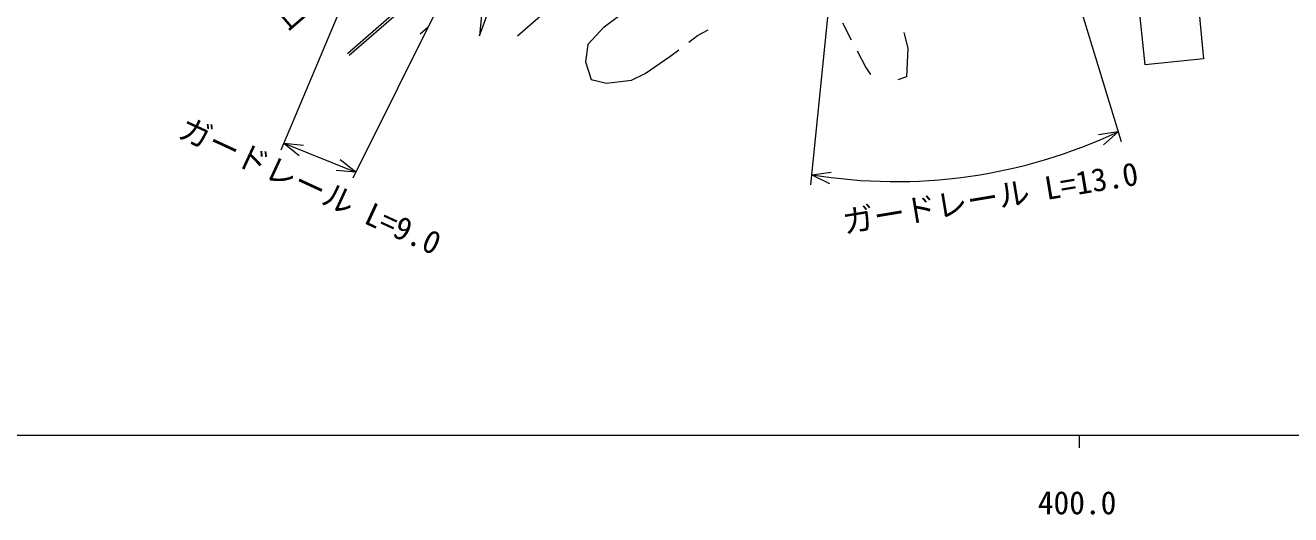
# Model space of a CAD drawing. Units: millimetres, scale not verified. Extents: x 40000 to 680000, y 20000 to 380000.
# Drawn here: x 384431 to 484785, y 198715 to 237475 of the extents above; entities that cross this region are included whole.
import ezdxf
from ezdxf.enums import TextEntityAlignment as Align

# ---------------------------------------------------------------- set-up
doc = ezdxf.new("R2010")
doc.units = ezdxf.units.MM
doc.header["$LTSCALE"] = 1000
for name, color, linetype, lineweight in [('M-BGD', 7, 'Continuous', 13), ('M-BMK-SRVR', 3, 'Continuous', 13), ('M-STR-HTXT', 7, 'Continuous', 13), ('M-TTL-BAND', 7, 'Continuous', 13)]:
    doc.layers.add(name, color=color, linetype=linetype, lineweight=lineweight)
doc.layers.add('M-BGD-HTXT', color=7, linetype='Continuous')
doc.styles.add('ＭＳ ゴシック', font='')
doc.styles.get('ＭＳ ゴシック').set_extended_font_data('MS Gothic')

msp = doc.modelspace()

# ---------------------------------------------------------------- linework, layer by layer
at = {"layer": 'M-BGD'}
for p, q in [((409985, 235243), (437530, 259244)), ((437817, 259141), (410119, 235088)), ((426285, 239075), (423460, 236624)), ((430344, 237349), (431481, 238202)), ((415741, 236802), (416388, 237360)), ((429047, 235956), (430344, 237349)), ((437742, 236677), (438574, 237125)), ((449246, 237662), (449938, 236339)), ((454107, 236912), (454409, 235668)), ((429047, 235956), (428855, 234587)), ((437045, 236141), (437742, 236677)), ((433587, 233651), (435556, 234996)), ((435556, 234996), (436253, 235531)), ((450402, 235453), (451095, 234131)), ((454409, 235668), (454313, 233387)), ((428855, 234587), (429312, 233194)), ((451095, 234131), (451455, 233579)), ((429312, 233194), (430512, 232906)), ((430512, 232906), (432506, 233122)), ((432506, 233122), (433587, 233651)), ((454313, 233387), (453641, 233170))]:
    msp.add_line(p, q, dxfattribs=at)
msp.add_lwpolyline([(472119, 252881), (477509, 253592), (477703, 251690), (480009, 252022), (480243, 250509), (481809, 250808), (482640, 241251), (477324, 240690), (477861, 234814), (473234, 234350), (472705, 239393), (472379, 239352), (471260, 250004), (472375, 250113)], close=True, dxfattribs=at)
at = {"layer": 'M-BMK-SRVR'}
msp.add_lwpolyline([(423268, 266138), (420455, 236632), (430604, 264368)], dxfattribs=at)
at = {"layer": 'M-STR-HTXT'}
for p, q in [((420047, 264044), (404704, 227587)), ((428824, 262286), (410400, 225367)), ((462385, 257682), (471341, 228267)), ((449803, 255530), (446713, 224831)), ((471104, 229046), (469556, 228813)), ((471104, 229046), (469939, 227999)), ((404937, 228140), (410633, 225833)), ((404937, 228140), (406159, 227160)), ((404937, 228140), (406496, 227994)), ((410633, 225833), (409412, 226814)), ((410633, 225833), (409074, 225979)), ((446795, 225646), (448348, 225847)), ((446795, 225646), (448203, 224959))]:
    msp.add_line(p, q, dxfattribs=at)
msp.add_arc((453484, 266420), 41319, 260.68351, 295.24131, dxfattribs=at)
at = {"layer": 'M-TTL-BAND'}
for p, q in [((40000, 205000), (579000, 205000)), ((468000, 205000), (468000, 204000))]:
    msp.add_line(p, q, dxfattribs=at)

# ---------------------------------------------------------------- texts
at = {"layer": 'M-BGD-HTXT', "style": 'ＭＳ ゴシック'}
msp.add_text('至山口', height=1833, rotation=310.916, dxfattribs=at).set_placement((403944, 240321), align=Align.MIDDLE_CENTER)
at = {"layer": 'M-STR-HTXT', "style": 'ＭＳ ゴシック'}
for s, rotation, p in [('ガードレール L=9.0', 335.21, (407022, 224777)), ('ガードレール L=13.0', 9.422, (460957, 223826))]:
    msp.add_text(s, height=1833, rotation=rotation, dxfattribs=at).set_placement(p, align=Align.MIDDLE_CENTER)
at = {"layer": 'M-TTL-BAND', "style": 'ＭＳ ゴシック'}
msp.add_text('400.0', height=1833, dxfattribs=at).set_placement((467844, 198195), align=Align.BOTTOM_CENTER)

doc.saveas('drawing.dxf')
